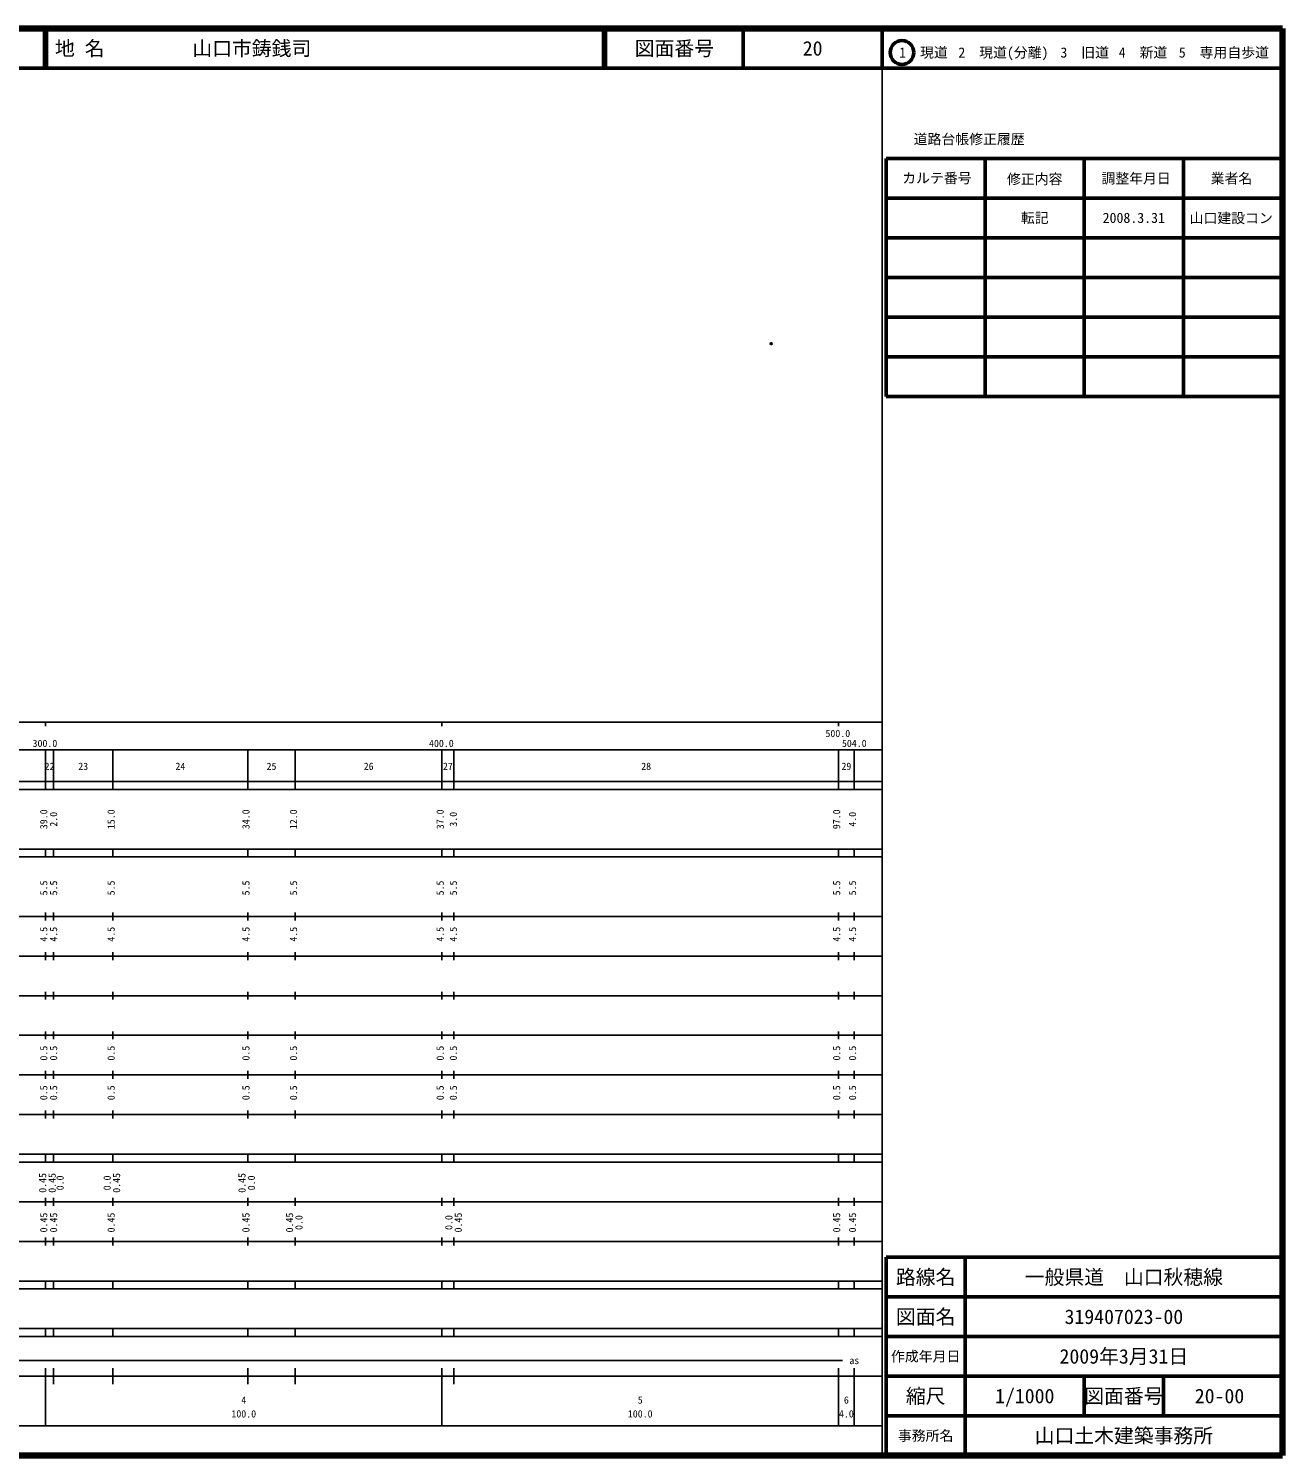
# Model space of a CAD drawing. Units: millimetres on the paper. Extents: x 40 to 680, y 20 to 380.
# Drawn here: x 363.7 to 680, y 20 to 380 of the extents above; entities that cross this region are included whole.
import ezdxf
from ezdxf.enums import TextEntityAlignment as Align

# ---------------------------------------------------------------- set-up
doc = ezdxf.new("R2010")
doc.units = ezdxf.units.MM
doc.header["$PDMODE"] = 32
doc.header["$PDSIZE"] = 0.5
doc.layers.add('M-OTRS', color=6, linetype='Continuous')
doc.layers.add('M-TTL-TXT', color=7, linetype='Continuous')
for name, color, linetype, lineweight in [('M-TTL', 2, 'Continuous', 140), ('M-TTL-BAND', 7, 'Continuous', 25), ('M-TTL-FRAM', 2, 'Continuous', 50), ('M-TTL-LINE', 7, 'Continuous', 50)]:
    doc.layers.add(name, color=color, linetype=linetype, lineweight=lineweight)
doc.styles.add('ＭＳ ゴシック', font='')
doc.styles.get('ＭＳ ゴシック').set_extended_font_data('MS Gothic')

msp = doc.modelspace()

# ---------------------------------------------------------------- linework, layer by layer
at = {"layer": 'M-OTRS'}
msp.add_point((551.06, 300.495), dxfattribs=at)
at = {"layer": 'M-TTL'}
for p, q in [((680, 380), (40, 380)), ((680, 20), (680, 380)), ((40, 20), (680, 20))]:
    msp.add_line(p, q, dxfattribs=at)
at = {"layer": 'M-TTL-BAND'}
for p, q in [((579, 20), (579, 370)), ((40, 205), (579, 205)), ((368, 205), (368, 204)), ((468, 205), (468, 204)), ((568, 205), (568, 204)), ((68, 198), (579, 198)), ((368, 188), (368, 198)), ((370, 188), (370, 198)), ((385, 188), (385, 198)), ((419, 188), (419, 198)), ((431, 188), (431, 198)), ((468, 188), (468, 198)), ((471, 188), (471, 198)), ((568, 188), (568, 198)), ((572, 188), (572, 198)), ((40, 190), (579, 190)), ((40, 188), (579, 188)), ((40, 173), (579, 173)), ((368, 171), (368, 173)), ((370, 171), (370, 173)), ((385, 171), (385, 173)), ((419, 171), (419, 173)), ((431, 171), (431, 173)), ((468, 171), (468, 173)), ((471, 171), (471, 173)), ((568, 171), (568, 173)), ((572, 171), (572, 173)), ((40, 171), (579, 171)), ((40, 156), (579, 156)), ((368, 155), (368, 157)), ((370, 155), (370, 157)), ((385, 155), (385, 157)), ((419, 155), (419, 157)), ((431, 155), (431, 157)), ((468, 155), (468, 157)), ((471, 155), (471, 157)), ((568, 155), (568, 157)), ((572, 155), (572, 157)), ((46, 146), (579, 146)), ((368, 145), (368, 147)), ((370, 145), (370, 147)), ((385, 145), (385, 147)), ((419, 145), (419, 147)), ((431, 145), (431, 147)), ((468, 145), (468, 147)), ((471, 145), (471, 147)), ((568, 145), (568, 147)), ((572, 145), (572, 147)), ((368, 135), (368, 137)), ((370, 135), (370, 137)), ((385, 135), (385, 137)), ((419, 135), (419, 137)), ((431, 135), (431, 137)), ((468, 135), (468, 137)), ((471, 135), (471, 137)), ((568, 135), (568, 137)), ((572, 135), (572, 137)), ((52, 136), (579, 136)), ((46, 126), (579, 126)), ((368, 125), (368, 127)), ((370, 125), (370, 127)), ((385, 125), (385, 127)), ((419, 125), (419, 127)), ((431, 125), (431, 127)), ((468, 125), (468, 127)), ((471, 125), (471, 127)), ((568, 125), (568, 127)), ((572, 125), (572, 127)), ((52, 116), (579, 116)), ((368, 115), (368, 117)), ((370, 115), (370, 117)), ((385, 115), (385, 117)), ((419, 115), (419, 117)), ((431, 115), (431, 117)), ((468, 115), (468, 117)), ((471, 115), (471, 117)), ((568, 115), (568, 117)), ((572, 115), (572, 117)), ((46, 106), (579, 106)), ((368, 105), (368, 107)), ((370, 105), (370, 107)), ((385, 105), (385, 107)), ((419, 105), (419, 107)), ((431, 105), (431, 107)), ((468, 105), (468, 107)), ((471, 105), (471, 107)), ((568, 105), (568, 107)), ((572, 105), (572, 107)), ((40, 96), (579, 96)), ((40, 94), (579, 94)), ((368, 94), (368, 96)), ((370, 94), (370, 96)), ((385, 94), (385, 96)), ((419, 94), (419, 96)), ((431, 94), (431, 96)), ((468, 94), (468, 96)), ((471, 94), (471, 96)), ((568, 94), (568, 96)), ((572, 94), (572, 96)), ((49, 84), (579, 84)), ((368, 83), (368, 85)), ((370, 83), (370, 85)), ((385, 83), (385, 85)), ((419, 83), (419, 85)), ((431, 83), (431, 85)), ((468, 83), (468, 85)), ((471, 83), (471, 85)), ((568, 83), (568, 85)), ((572, 83), (572, 85)), ((40, 74), (579, 74)), ((368, 73), (368, 75)), ((370, 73), (370, 75)), ((385, 73), (385, 75)), ((419, 73), (419, 75)), ((431, 73), (431, 75)), ((468, 73), (468, 75)), ((471, 73), (471, 75)), ((568, 73), (568, 75)), ((572, 73), (572, 75)), ((40, 64), (579, 64)), ((40, 62), (579, 62)), ((368, 62), (368, 64)), ((370, 62), (370, 64)), ((385, 62), (385, 64)), ((419, 62), (419, 64)), ((431, 62), (431, 64)), ((468, 62), (468, 64)), ((471, 62), (471, 64)), ((568, 62), (568, 64)), ((572, 62), (572, 64)), ((40, 52), (579, 52)), ((368, 50), (368, 52)), ((370, 50), (370, 52)), ((385, 50), (385, 52)), ((419, 50), (419, 52)), ((431, 50), (431, 52)), ((468, 50), (468, 52)), ((471, 50), (471, 52)), ((568, 50), (568, 52)), ((572, 50), (572, 52)), ((40, 50), (579, 50)), ((71, 44), (569, 44)), ((40, 40), (579, 40)), ((368, 27.5), (368, 42)), ((370, 38), (370, 42)), ((385, 38), (385, 42)), ((419, 38), (419, 42)), ((431, 38), (431, 42)), ((468, 27.5), (468, 42)), ((471, 38), (471, 42)), ((568, 27.5), (568, 42)), ((572, 27.5), (572, 42)), ((68, 27.5), (579, 27.5))]:
    msp.add_line(p, q, dxfattribs=at)
at = {"layer": 'M-TTL-FRAM'}
for p, q in [((580, 347.197), (580, 287.197)), ((580, 347.197), (680, 347.197)), ((580, 287.197), (680, 287.197)), ((680, 70), (580, 70)), ((580, 70), (580, 20))]:
    msp.add_line(p, q, dxfattribs=at)
at = {"layer": 'M-TTL-LINE'}
for p, q in [((367.75, 380), (367.75, 370)), ((368.25, 380), (368.25, 370)), ((508.747, 380), (508.747, 370)), ((509.247, 380), (509.247, 370)), ((543.997, 380), (543.997, 370)), ((579, 380), (579, 370)), ((40, 370), (680, 370)), ((605, 347.197), (605, 287.197)), ((630, 347.197), (630, 287.197)), ((655, 347.197), (655, 287.197)), ((580, 337.197), (680, 337.197)), ((580, 327.197), (680, 327.197)), ((580, 317.197), (680, 317.197)), ((580, 307.197), (680, 307.197)), ((580, 297.197), (680, 297.197)), ((600, 70), (600, 20)), ((680, 60), (580, 60)), ((680, 50), (580, 50)), ((680, 40), (580, 40)), ((630, 40), (630, 30)), ((650, 40), (650, 30)), ((680, 30), (580, 30))]:
    msp.add_line(p, q, dxfattribs=at)
msp.add_circle((584.031, 373.958), 3, dxfattribs=at)

# ---------------------------------------------------------------- texts
at = {"layer": 'M-TTL-BAND', "style": 'ＭＳ ゴシック'}
for s, p in [('500.0', (567.844, 200.695)), ('300.0', (367.844, 198.195)), ('400.0', (467.844, 198.195)), ('504.0', (572, 198.195)), ('22', (369, 192.405)), ('23', (377.5, 192.405)), ('24', (402, 192.405)), ('25', (425, 192.405)), ('26', (449.5, 192.405)), ('27', (469.5, 192.405)), ('28', (519.5, 192.405)), ('29', (570, 192.405)), ('as', (572, 42.5)), ('4', (418, 32.523)), ('5', (518, 32.523)), ('6', (570, 32.523)), ('100.0', (418, 29.033)), ('100.0', (518, 29.033)), ('4.0', (570, 29.033))]:
    msp.add_text(s, height=1.833, dxfattribs=at).set_placement(p, align=Align.BOTTOM_CENTER)
for s, p in [('39.0', (369, 180.5)), ('2.0', (371.483, 180.5)), ('15.0', (386, 180.5)), ('34.0', (420, 180.5)), ('12.0', (432, 180.5)), ('37.0', (469, 180.5)), ('3.0', (472.313, 180.5)), ('97.0', (569, 180.5)), ('4.0', (573, 180.5)), ('5.5', (369, 163.174)), ('5.5', (371.483, 163.174)), ('5.5', (386, 163.174)), ('5.5', (420, 163.174)), ('5.5', (432, 163.174)), ('5.5', (469, 163.174)), ('5.5', (472.313, 163.174)), ('5.5', (569, 163.174)), ('5.5', (573, 163.174)), ('4.5', (369, 151.5)), ('4.5', (371.483, 151.5)), ('4.5', (386, 151.5)), ('4.5', (420, 151.5)), ('4.5', (432, 151.5)), ('4.5', (469, 151.5)), ('4.5', (472.313, 151.5)), ('4.5', (569, 151.5)), ('4.5', (573, 151.5)), ('0.5', (369, 121.5)), ('0.5', (371.483, 121.5)), ('0.5', (386, 121.5)), ('0.5', (420, 121.5)), ('0.5', (432, 121.5)), ('0.5', (469, 121.5)), ('0.5', (472.313, 121.5)), ('0.5', (569, 121.5)), ('0.5', (573, 121.5)), ('0.5', (369, 111.5)), ('0.5', (371.483, 111.5)), ('0.5', (386, 111.5)), ('0.5', (420, 111.5)), ('0.5', (432, 111.5)), ('0.5', (469, 111.5)), ('0.5', (472.313, 111.5)), ('0.5', (569, 111.5)), ('0.5', (573, 111.5)), ('0.45', (368.717, 88.764)), ('0.45', (371.12, 88.764)), ('0.0', (373.114, 88.764)), ('0.0', (385, 88.764)), ('0.45', (387.37, 88.764)), ('0.45', (419, 88.764)), ('0.0', (421.37, 88.764)), ('0.45', (369, 78.764)), ('0.45', (371.483, 78.764)), ('0.45', (386, 78.764)), ('0.45', (420, 78.764)), ('0.45', (431, 78.764)), ('0.0', (433.37, 78.764)), ('0.0', (471.188, 78.764)), ('0.45', (473.558, 78.764)), ('0.45', (569, 78.764)), ('0.45', (573, 78.764))]:
    msp.add_text(s, height=1.833, rotation=90, dxfattribs=at).set_placement(p, align=Align.BOTTOM_CENTER)
at = {"layer": 'M-TTL-TXT', "style": 'ＭＳ ゴシック'}
for s, p in [('地 名', (370.38, 375)), ('山口市鋳銭司', (405.024, 375))]:
    msp.add_text(s, height=3.666, dxfattribs=at).set_placement(p, align=Align.MIDDLE_LEFT)
for s, height, p in [('図面番号', 3.666, (526.622, 375)), ('20', 3.666, (561.497, 375)), ('1\u3000現道', 2.566, (589.448, 373.958)), ('2\u3000現道(分離)', 2.566, (609.619, 373.958)), ('3\u3000旧道', 2.566, (630.121, 373.958)), ('4\u3000新道', 2.566, (644.824, 373.958)), ('5\u3000専用自歩道', 2.566, (665.228, 373.958)), ('道路台帳修正履歴', 2.566, (600.968, 352.113)), ('カルテ番号', 2.566, (592.839, 342.277)), ('修正内容', 2.566, (617.509, 342.023)), ('調整年月日', 2.566, (643.089, 342.197)), ('業者名', 2.566, (667.134, 342.197)), ('転記', 2.566, (617.5, 332.245)), ('2008.3.31', 2.566, (642.5, 332.245)), ('山口建設コン', 2.566, (667.077, 332.189)), ('路線名', 3.666, (590, 65)), ('路線名', 3.666, (590, 65)), ('一般県道\u3000山口秋穂線', 3.666, (640, 65)), ('図面名', 3.666, (590, 55)), ('図面名', 3.666, (590, 55)), ('319407023-00', 3.666, (640, 55)), ('2009年3月31日', 3.666, (640, 45)), ('作成年月日', 2.566, (590, 45)), ('作成年月日', 2.566, (590, 45)), ('縮尺', 3.666, (590, 35)), ('縮尺', 3.666, (590, 35)), ('1/1000', 3.666, (615, 35)), ('図面番号', 3.666, (640, 35)), ('図面番号', 3.666, (640, 35)), ('20-00', 3.666, (664.125, 35)), ('事務所名', 2.566, (590, 25)), ('事務所名', 2.566, (590, 25)), ('山口土木建築事務所', 3.666, (640, 25))]:
    msp.add_text(s, height=height, dxfattribs=at).set_placement(p, align=Align.MIDDLE_CENTER)

doc.saveas('drawing.dxf')
